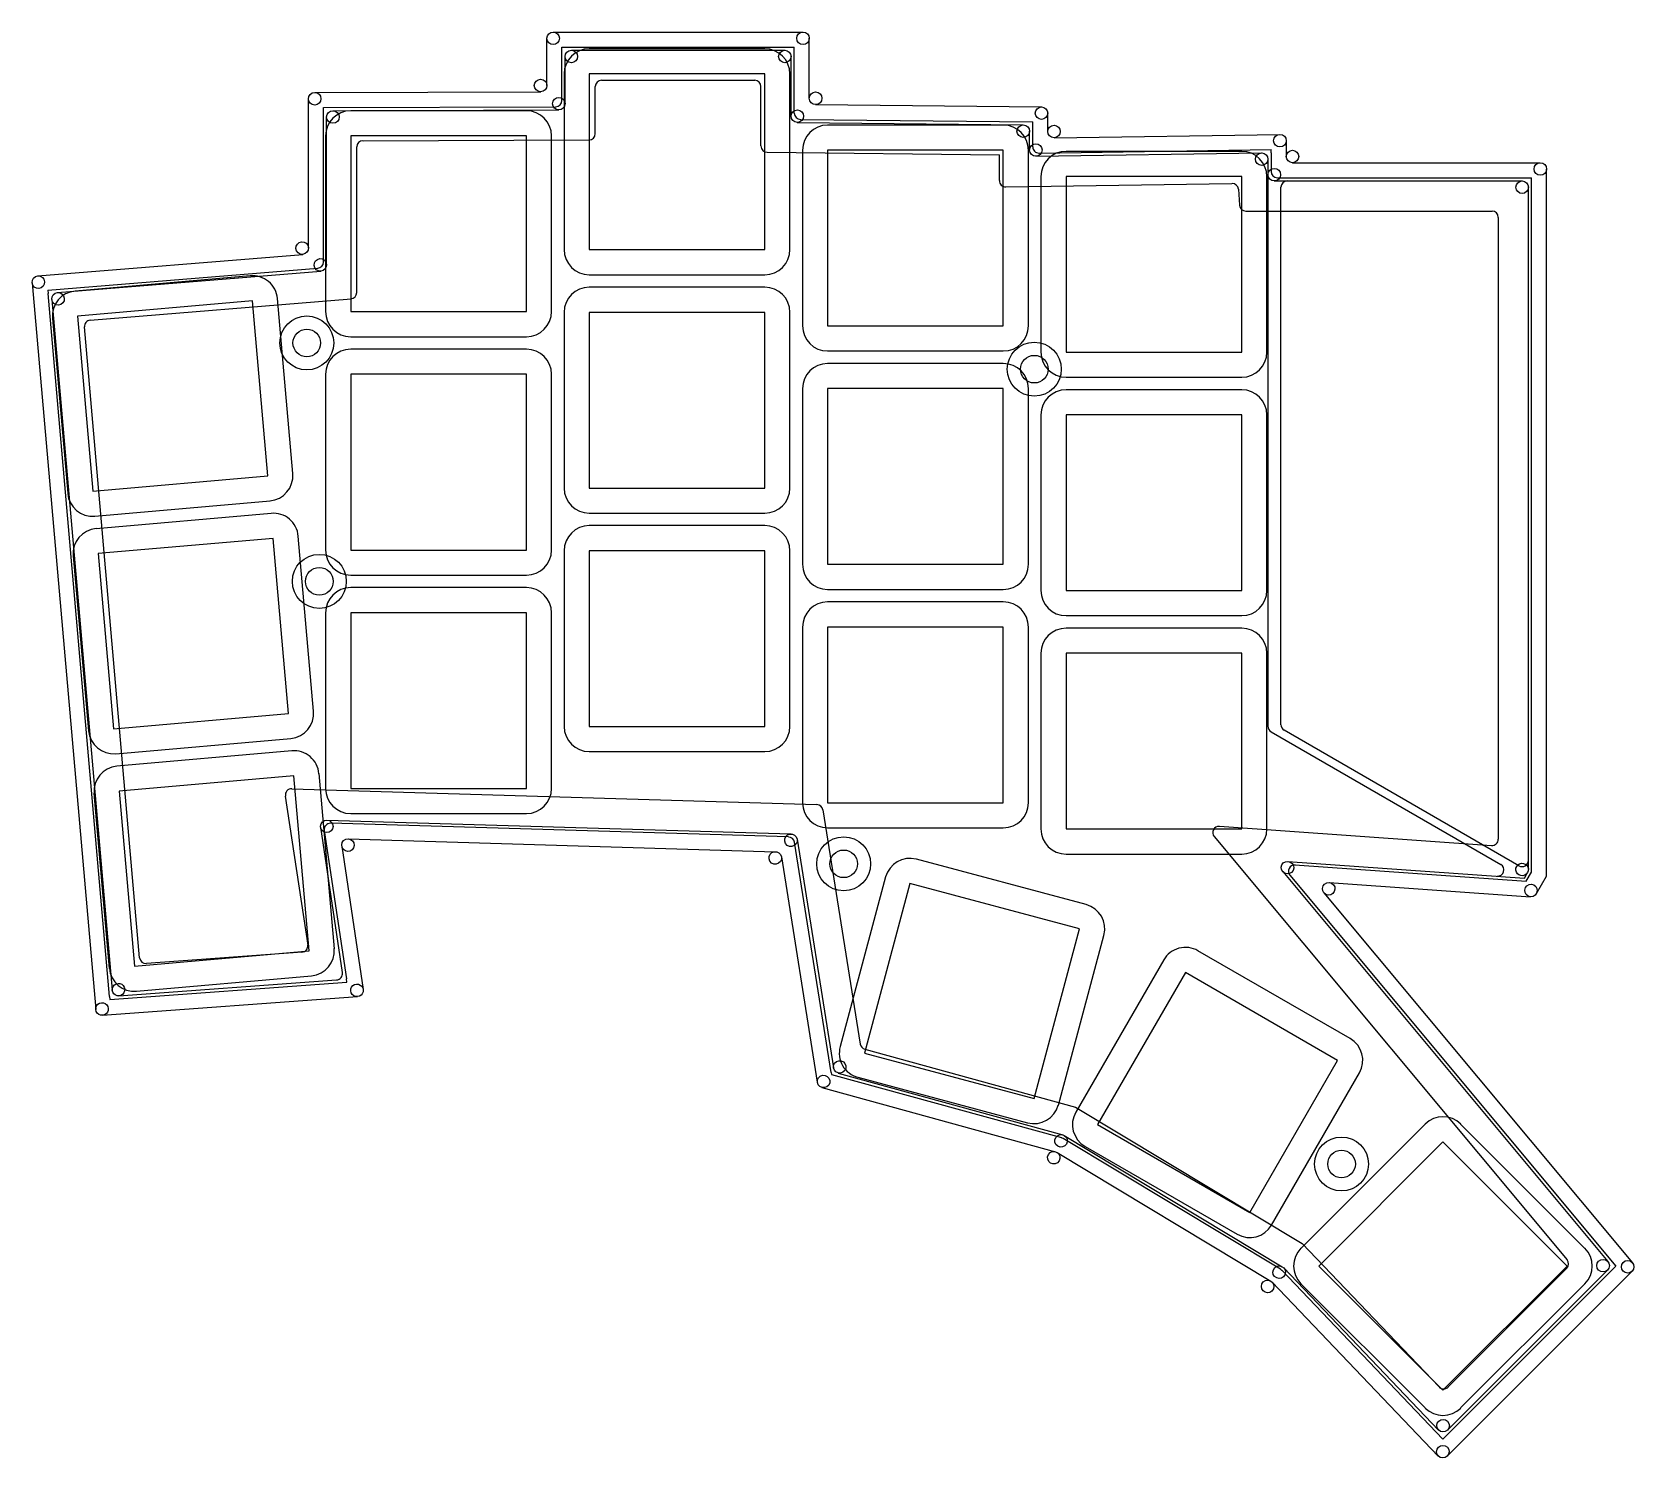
# Model space of a CAD drawing. Header units: millimetres. Extents: x 85 to 213, y -147 to -33.
import ezdxf

# ---------------------------------------------------------------- set-up
doc = ezdxf.new("R2010")
doc.units = ezdxf.units.MM

msp = doc.modelspace()

# ---------------------------------------------------------------- linework, layer by layer
for p, q in [((127.01, -33.14), (146.92, -33.14)), ((126.51, -37.4), (126.51, -33.64)), ((127.71, -38.6), (127.71, -34.34)), ((127.71, -34.34), (146.22, -34.34)), ((146.22, -39.6), (146.22, -34.34)), ((147.42, -38.42), (147.42, -33.64)), ((127.96, -38.85), (127.96, -35.09)), ((128.46, -34.59), (145.47, -34.59)), ((143.88, -34.48), (129.88, -34.48)), ((145.97, -39.85), (145.97, -35.09)), ((127.88, -36.48), (127.88, -50.48)), ((143.88, -36.48), (129.88, -36.48)), ((129.88, -36.48), (129.88, -50.48)), ((130.86, -36.99), (143.07, -36.99)), ((143.88, -50.48), (143.88, -36.48)), ((145.88, -50.48), (145.88, -36.48)), ((108.01, -37.96), (126.02, -37.9)), ((130.36, -41.24), (130.36, -37.49)), ((143.57, -42.22), (143.57, -37.49)), ((107.51, -50.36), (107.51, -38.46)), ((108.71, -39.16), (127.22, -39.1)), ((108.71, -51.47), (108.71, -39.16)), ((109.46, -39.41), (127.47, -39.35)), ((124.88, -39.42), (110.88, -39.42)), ((147.91, -38.92), (165.92, -39.11)), ((108.96, -51.7), (108.96, -39.91)), ((146.46, -40.35), (164.47, -40.54)), ((146.71, -40.1), (165.22, -40.3)), ((162.88, -40.56), (148.88, -40.56)), ((165.22, -42.29), (165.22, -40.3)), ((166.42, -41.07), (166.42, -39.61)), ((108.88, -41.42), (108.88, -55.42)), ((124.88, -41.42), (110.88, -41.42)), ((110.88, -41.42), (110.88, -55.42)), ((111.86, -41.8), (129.87, -41.74)), ((124.88, -55.42), (124.88, -41.42)), ((126.88, -55.42), (126.88, -41.42)), ((164.97, -42.54), (164.97, -41.04)), ((166.92, -41.57), (184.91, -41.3)), ((185.42, -41.8), (185.42, -42.76)), ((111.36, -53.91), (111.36, -42.3)), ((144.06, -42.72), (162.57, -42.92)), ((146.88, -42.56), (146.88, -56.56)), ((162.88, -42.56), (148.88, -42.56)), ((148.88, -42.56), (148.88, -56.56)), ((162.57, -44.98), (162.57, -42.92)), ((162.88, -56.56), (162.88, -42.56)), ((164.88, -56.56), (164.88, -42.56)), ((165.47, -43.04), (183.46, -42.77)), ((165.72, -42.79), (184.22, -42.51)), ((181.88, -42.65), (167.88, -42.65)), ((183.97, -43.27), (183.97, -45.01)), ((184.22, -42.76), (184.22, -42.51)), ((184.22, -42.76), (184.22, -44.26)), ((185.42, -42.76), (185.42, -43.06)), ((165.88, -44.65), (165.88, -58.65)), ((181.88, -44.65), (167.88, -44.65)), ((167.88, -44.65), (167.88, -58.65)), ((181.88, -58.65), (181.88, -44.65)), ((183.88, -58.65), (183.88, -44.65)), ((185.92, -43.56), (205.67, -43.56)), ((206.17, -100.4), (206.17, -44.06)), ((163.07, -45.48), (181.1, -45.21)), ((181.61, -45.67), (181.71, -46.95)), ((183.97, -45.01), (183.97, -88.47)), ((184.47, -45.01), (204.22, -45.01)), ((184.72, -44.76), (204.97, -44.76)), ((185, -88.34), (185, -45.51)), ((204.72, -99.88), (204.72, -45.51)), ((204.97, -100.08), (204.97, -44.76)), ((182.21, -47.41), (201.82, -47.41)), ((202.32, -47.91), (202.32, -97.47)), ((85.95, -52.58), (107.06, -50.86)), ((129.88, -50.48), (143.88, -50.48)), ((86.75, -53.72), (108.26, -51.97)), ((87.52, -53.91), (108.51, -52.2)), ((85.49, -53.12), (85.57, -54.07)), ((102.88, -52.57), (88.93, -53.79)), ((129.88, -52.48), (143.88, -52.48)), ((143.88, -53.48), (129.88, -53.48)), ((85.57, -54.07), (90.56, -111.04)), ((86.75, -53.72), (86.77, -53.97)), ((91.67, -110), (86.77, -53.97)), ((87.06, -54.45), (91.88, -109.49)), ((103.05, -54.56), (89.1, -55.78)), ((90.12, -56.1), (110.91, -54.41)), ((104.27, -68.51), (103.05, -54.56)), ((106.26, -68.33), (105.04, -54.39)), ((87.11, -55.96), (88.33, -69.9)), ((89.1, -55.78), (90.32, -69.73)), ((110.88, -55.42), (124.88, -55.42)), ((127.88, -55.48), (127.88, -69.48)), ((143.88, -55.48), (129.88, -55.48)), ((129.88, -55.48), (129.88, -69.48)), ((143.88, -69.48), (143.88, -55.48)), ((145.88, -69.48), (145.88, -55.48)), ((94.06, -106.92), (89.66, -56.64)), ((110.88, -57.42), (124.88, -57.42)), ((148.88, -56.56), (162.88, -56.56)), ((124.88, -58.42), (110.88, -58.42)), ((148.88, -58.56), (162.88, -58.56)), ((167.88, -58.65), (181.88, -58.65)), ((162.88, -59.56), (148.88, -59.56)), ((108.88, -60.42), (108.88, -74.42)), ((124.88, -60.42), (110.88, -60.42)), ((110.88, -60.42), (110.88, -74.42)), ((124.88, -74.42), (124.88, -60.42)), ((126.88, -74.42), (126.88, -60.42)), ((167.88, -60.65), (181.88, -60.65)), ((146.88, -61.56), (146.88, -75.56)), ((162.88, -61.56), (148.88, -61.56)), ((148.88, -61.56), (148.88, -75.56)), ((162.88, -75.56), (162.88, -61.56)), ((164.88, -75.56), (164.88, -61.56)), ((181.88, -61.65), (167.88, -61.65)), ((165.88, -63.65), (165.88, -77.65)), ((181.88, -63.65), (167.88, -63.65)), ((167.88, -63.65), (167.88, -77.65)), ((181.88, -77.65), (181.88, -63.65)), ((183.88, -77.65), (183.88, -63.65)), ((90.32, -69.73), (104.27, -68.51)), ((129.88, -69.48), (143.88, -69.48)), ((90.5, -71.72), (104.45, -70.5)), ((129.88, -71.48), (143.88, -71.48)), ((104.53, -71.5), (90.59, -72.72)), ((143.88, -72.48), (129.88, -72.48)), ((104.71, -73.49), (90.76, -74.71)), ((105.93, -87.44), (104.71, -73.49)), ((107.92, -87.26), (106.7, -73.31)), ((88.77, -74.88), (89.99, -88.83)), ((90.76, -74.71), (91.98, -88.66)), ((110.88, -74.42), (124.88, -74.42)), ((127.88, -74.48), (127.88, -88.48)), ((143.88, -74.48), (129.88, -74.48)), ((129.88, -74.48), (129.88, -88.48)), ((143.88, -88.48), (143.88, -74.48)), ((145.88, -88.48), (145.88, -74.48)), ((110.88, -76.42), (124.88, -76.42)), ((148.88, -75.56), (162.88, -75.56)), ((124.88, -77.42), (110.88, -77.42)), ((148.88, -77.56), (162.88, -77.56)), ((167.88, -77.65), (181.88, -77.65)), ((162.88, -78.56), (148.88, -78.56)), ((108.88, -79.42), (108.88, -93.42)), ((124.88, -79.42), (110.88, -79.42)), ((110.88, -79.42), (110.88, -93.42)), ((124.88, -93.42), (124.88, -79.42)), ((126.88, -93.42), (126.88, -79.42)), ((167.88, -79.65), (181.88, -79.65)), ((146.88, -80.56), (146.88, -94.56)), ((162.88, -80.56), (148.88, -80.56)), ((148.88, -80.56), (148.88, -94.56)), ((162.88, -94.56), (162.88, -80.56)), ((164.88, -94.56), (164.88, -80.56)), ((181.88, -80.65), (167.88, -80.65)), ((165.88, -82.65), (165.88, -96.65)), ((181.88, -82.65), (167.88, -82.65)), ((167.88, -82.65), (167.88, -96.65)), ((181.88, -96.65), (181.88, -82.65)), ((183.88, -96.65), (183.88, -82.65)), ((91.98, -88.66), (105.93, -87.44)), ((129.88, -88.48), (143.88, -88.48)), ((184.22, -88.91), (202.52, -99.48)), ((203.97, -99.58), (185.25, -88.77)), ((92.16, -90.65), (106.1, -89.43)), ((106.19, -90.42), (92.24, -91.64)), ((129.88, -90.48), (143.88, -90.48)), ((106.36, -92.42), (92.42, -93.64)), ((107.58, -106.36), (106.36, -92.42)), ((109.58, -106.19), (108.36, -92.24)), ((90.42, -93.81), (91.64, -107.76)), ((92.42, -93.64), (93.64, -107.58)), ((105.67, -94.03), (107.45, -105.9)), ((106.18, -93.45), (148.03, -94.71)), ((110.88, -93.42), (124.88, -93.42)), ((110.88, -95.42), (124.88, -95.42)), ((148.51, -95.13), (151.48, -113.79)), ((148.88, -94.56), (162.88, -94.56)), ((108.47, -96.51), (110.21, -108.1)), ((108.76, -96.77), (110.54, -108.6)), ((108.98, -95.94), (145.97, -97.05)), ((145.76, -97.29), (109.27, -96.2)), ((148.88, -96.56), (162.88, -96.56)), ((167.88, -96.65), (181.88, -96.65)), ((180.1, -96.44), (201.78, -97.97)), ((110.16, -98.01), (111.88, -109.43)), ((110.67, -97.44), (144.73, -98.46)), ((149.15, -116.05), (146.24, -97.71)), ((146.45, -97.47), (149.35, -115.69)), ((179.68, -97.26), (207.81, -130.98)), ((145.21, -98.88), (148.06, -116.84)), ((169.48, -102.68), (155.95, -99.05)), ((167.88, -98.65), (181.88, -98.65)), ((185.56, -99.23), (204.4, -100.56)), ((186.12, -99.52), (204.54, -100.82)), ((153.5, -100.47), (149.88, -113.99)), ((185.14, -100.05), (211.05, -131.13)), ((185.7, -100.34), (211.68, -131.5)), ((204.4, -100.56), (204.65, -100.13)), ((204.54, -100.82), (204.97, -100.08)), ((205.36, -101.8), (206.17, -100.4)), ((155.43, -100.99), (151.81, -114.51)), ((168.96, -104.61), (155.43, -100.99)), ((188.43, -101.74), (213.02, -131.22)), ((188.85, -100.92), (204.89, -102.05)), ((165.33, -118.13), (168.96, -104.61)), ((167.27, -118.65), (170.89, -105.13)), ((93.64, -107.58), (107.58, -106.36)), ((107, -106.47), (94.6, -107.38)), ((175.66, -107.09), (168.66, -119.21)), ((190.52, -113.36), (178.39, -106.36)), ((93.81, -109.58), (107.76, -108.36)), ((177.39, -108.09), (170.39, -120.21)), ((189.52, -115.09), (177.39, -108.09)), ((91.69, -110.25), (110.58, -108.87)), ((92.41, -109.95), (109.75, -108.68)), ((110.58, -108.87), (110.54, -108.6)), ((91.09, -111.5), (111.42, -110.01)), ((91.67, -110), (91.69, -110.25)), ((151.81, -114.51), (165.33, -118.13)), ((151.84, -114.19), (168.63, -118.81)), ((149.15, -116.05), (149.18, -116.21)), ((149.71, -116.1), (167.61, -121.02)), ((182.52, -127.21), (189.52, -115.09)), ((184.25, -128.21), (191.25, -116.09)), ((148.43, -117.25), (167.03, -122.37)), ((149.18, -116.21), (167.51, -121.25)), ((151.29, -116.44), (164.82, -120.06)), ((168.63, -118.81), (186.69, -129.69)), ((167.74, -121.08), (185.11, -131.54)), ((170.39, -120.21), (182.52, -127.21)), ((196.5, -120.17), (186.6, -130.07)), ((209.22, -130.07), (199.32, -120.17)), ((167.16, -122.42), (184.2, -132.68)), ((184.96, -131.74), (167.64, -121.31)), ((169.39, -121.95), (181.52, -128.95)), ((197.91, -121.58), (188.01, -131.48)), ((207.81, -131.48), (197.91, -121.58)), ((186.69, -129.69), (197.6, -141.11)), ((185.06, -131.82), (197.91, -145.27)), ((185.22, -131.62), (197.56, -144.55)), ((188.01, -131.48), (197.91, -141.38)), ((197.91, -141.38), (207.81, -131.48)), ((197.91, -145.27), (211.68, -131.5)), ((198.25, -146.63), (212.98, -131.89)), ((198.27, -144.55), (211.02, -131.8)), ((207.78, -131.66), (198.31, -141.12)), ((184.3, -132.77), (197.53, -146.62)), ((186.6, -132.89), (196.5, -142.79)), ((199.32, -142.79), (209.22, -132.89))]:
    msp.add_line(p, q)
for centre, radius in [((107.38, -57.92), 2.15), ((107.38, -57.92), 1.1), ((165.35, -60.01), 2.15), ((165.35, -60.01), 1.1), ((108.38, -76.92), 2.15), ((108.38, -76.92), 1.1), ((150.16, -99.43), 2.15), ((150.16, -99.43), 1.1), ((189.83, -123.35), 2.15), ((189.83, -123.35), 1.1)]:
    msp.add_circle(centre, radius)
for centre, radius, start, end in [((127.01, -33.64), 0.5, 90, 450), ((146.92, -33.64), 0.5, 0, 360), ((129.88, -36.48), 2, 90, 180), ((128.46, -35.09), 0.5, 90, 450), ((143.88, -36.48), 2, 0, 90), ((145.47, -35.09), 0.5, 0, 360), ((126.01, -37.4), 0.5, 270.196, 630.196), ((130.86, -37.49), 0.5, 90, 180), ((143.07, -37.49), 0.5, 0, 90), ((108.01, -38.46), 0.5, 90.196, 450.196), ((147.92, -38.42), 0.5, 180, 540), ((110.88, -41.42), 2, 90, 180), ((109.46, -39.91), 0.5, 90.196, 450.196), ((124.88, -41.42), 2, 0, 90), ((127.46, -38.85), 0.5, 270.196, 630.196), ((127.21, -38.6), 0.5, 270.196, 0), ((146.47, -39.85), 0.5, 180, 540), ((165.92, -39.61), 0.5, 0, 360), ((146.72, -39.6), 0.5, 180, 269.3818), ((148.88, -42.56), 2, 90, 180), ((162.88, -42.56), 2, 0, 90), ((164.47, -41.04), 0.5, 0, 360), ((166.92, -41.07), 0.5, 180, 540), ((111.86, -42.3), 0.5, 90.196, 180), ((129.86, -41.24), 0.5, 270.196, 0), ((165.47, -42.54), 0.5, 180, 540), ((184.92, -41.8), 0.5, 0.0254, 360.0254), ((144.07, -42.22), 0.5, 180, 269.3818), ((165.72, -42.29), 0.5, 180, 270.8594), ((167.88, -44.65), 2, 90, 180), ((181.88, -44.65), 2, 0, 90), ((183.47, -43.27), 0.5, 0.0254, 360.0254), ((185.92, -43.06), 0.5, 180.0254, 540.0254), ((184.47, -44.51), 0.5, 180.0254, 540.0254), ((184.72, -44.26), 0.5, 180.0254, 270), ((205.67, -44.06), 0.5, 0, 360), ((163.07, -44.98), 0.5, 180, 270.8594), ((181.11, -45.71), 0.5, 4.4006, 90.8594), ((183.47, -45.01), 0.5, 0, 0.0254), ((185.5, -45.51), 0.5, 90, 180), ((204.22, -45.51), 0.5, 0, 360), ((182.21, -46.91), 0.5, 184.4006, 270), ((201.82, -47.91), 0.5, 0, 90), ((107.01, -50.36), 0.5, 274.6567, 634.6567), ((129.88, -50.48), 2, 180, 270), ((143.88, -50.48), 2, 270, 0), ((108.46, -51.7), 0.5, 274.6567, 634.6567), ((108.21, -51.47), 0.5, 274.6567, 0), ((85.99, -53.08), 0.5, 94.6567, 454.6567), ((103.05, -54.56), 2, 5, 95), ((129.88, -55.48), 2, 90, 180), ((143.88, -55.48), 2, 0, 90), ((87.56, -54.4), 0.5, 94.6567, 454.6567), ((89.1, -55.78), 2, 95, 185), ((110.86, -53.91), 0.5, 274.6567, 0), ((90.16, -56.6), 0.5, 94.6567, 185.002), ((110.88, -55.42), 2, 180, 270), ((124.88, -55.42), 2, 270, 0), ((148.88, -56.56), 2, 180, 270), ((162.88, -56.56), 2, 270, 0), ((110.88, -60.42), 2, 90, 180), ((124.88, -60.42), 2, 0, 90), ((167.88, -58.65), 2, 180, 270), ((181.88, -58.65), 2, 270, 0), ((148.88, -61.56), 2, 90, 180), ((162.88, -61.56), 2, 0, 90), ((167.88, -63.65), 2, 90, 180), ((181.88, -63.65), 2, 0, 90), ((104.27, -68.51), 2, 275, 5), ((90.32, -69.73), 2, 185, 275), ((129.88, -69.48), 2, 180, 270), ((143.88, -69.48), 2, 270, 0), ((90.76, -74.71), 2, 95, 185), ((104.71, -73.49), 2, 5, 95), ((129.88, -74.48), 2, 90, 180), ((143.88, -74.48), 2, 0, 90), ((110.88, -74.42), 2, 180, 270), ((124.88, -74.42), 2, 270, 0), ((148.88, -75.56), 2, 180, 270), ((162.88, -75.56), 2, 270, 0), ((110.88, -79.42), 2, 90, 180), ((124.88, -79.42), 2, 0, 90), ((167.88, -77.65), 2, 180, 270), ((181.88, -77.65), 2, 270, 0), ((148.88, -80.56), 2, 90, 180), ((162.88, -80.56), 2, 0, 90), ((167.88, -82.65), 2, 90, 180), ((181.88, -82.65), 2, 0, 90), ((105.93, -87.44), 2, 275, 5), ((91.98, -88.66), 2, 185, 275), ((129.88, -88.48), 2, 180, 270), ((143.88, -88.48), 2, 270, 0), ((184.47, -88.47), 0.5, 180, 240), ((185.5, -88.34), 0.5, 180, 240), ((106.36, -92.42), 2, 5, 95), ((92.42, -93.64), 2, 95, 185), ((106.17, -93.95), 0.5, 88.2816, 188.5305), ((110.88, -93.42), 2, 180, 270), ((124.88, -93.42), 2, 270, 0), ((148.88, -94.56), 2, 180, 270), ((148.01, -95.21), 0.5, 9.0417, 88.2816), ((162.88, -94.56), 2, 270, 0), ((108.97, -96.44), 0.5, 88.2816, 448.2816), ((109.26, -96.7), 0.5, 88.2816, 188.5305), ((167.88, -96.65), 2, 180, 270), ((180.07, -96.94), 0.5, 85.9692, 219.8251), ((181.88, -96.65), 2, 270, 0), ((110.66, -97.94), 0.5, 88.2816, 448.2816), ((145.96, -97.55), 0.5, 9.0417, 369.0417), ((145.74, -97.79), 0.5, 9.0417, 88.2816), ((201.82, -97.47), 0.5, 265.9692, 0), ((144.71, -98.96), 0.5, 9.0417, 369.0417), ((155.43, -100.99), 2, 75, 165), ((185.52, -99.73), 0.5, 85.9692, 445.9692), ((186.09, -100.02), 0.5, 85.9692, 219.8251), ((202.27, -99.91), 0.5, 265.9692, 60), ((204.22, -99.88), 0.5, 330, 690), ((204.22, -99.15), 0.5, 240, 0), ((188.81, -101.42), 0.5, 85.9692, 445.9692), ((204.93, -101.55), 0.5, 265.9692, 625.9692), ((168.96, -104.61), 2, 345, 75), ((106.96, -105.97), 0.5, 274.1912, 8.5305), ((94.56, -106.88), 0.5, 185.002, 274.1912), ((107.58, -106.36), 2, 275, 5), ((177.39, -108.09), 2, 60, 150), ((93.64, -107.58), 2, 185, 275), ((109.72, -108.18), 0.5, 274.1912, 8.5305), ((92.38, -109.45), 0.5, 185.002, 545.002), ((111.38, -109.51), 0.5, 274.1912, 634.1912), ((91.06, -111), 0.5, 185.002, 545.002), ((189.52, -115.09), 2, 330, 60), ((151.81, -114.51), 2, 165, 255), ((151.97, -113.71), 0.5, 189.0417, 254.6163), ((149.84, -115.61), 0.5, 189.0417, 549.0417), ((148.56, -116.77), 0.5, 189.0417, 549.0417), ((165.33, -118.13), 2, 255, 345), ((170.39, -120.21), 2, 150, 240), ((197.91, -121.58), 2, 45, 135), ((167.48, -121.5), 0.5, 58.9424, 418.9424), ((167.38, -121.74), 0.5, 58.9424, 74.6163), ((166.9, -122.85), 0.5, 58.9424, 418.9424), ((182.52, -127.21), 2, 240, 330), ((188.01, -131.48), 2, 135, 225), ((207.81, -131.48), 2, 315, 45), ((184.86, -131.97), 0.5, 43.6797, 403.6797), ((207.42, -131.3), 0.5, 315, 39.8251), ((210.67, -131.45), 0.5, 315, 675), ((212.63, -131.54), 0.5, 315, 675), ((183.94, -133.11), 0.5, 43.6797, 403.6797), ((184.7, -132.17), 0.5, 43.6797, 58.9424), ((197.96, -140.77), 0.5, 223.6797, 315), ((197.91, -141.38), 2, 225, 315), ((197.92, -144.2), 0.5, 223.6797, 583.6797), ((197.9, -146.27), 0.5, 223.6797, 583.6797)]:
    msp.add_arc(centre, radius, start, end)

doc.saveas('drawing.dxf')
